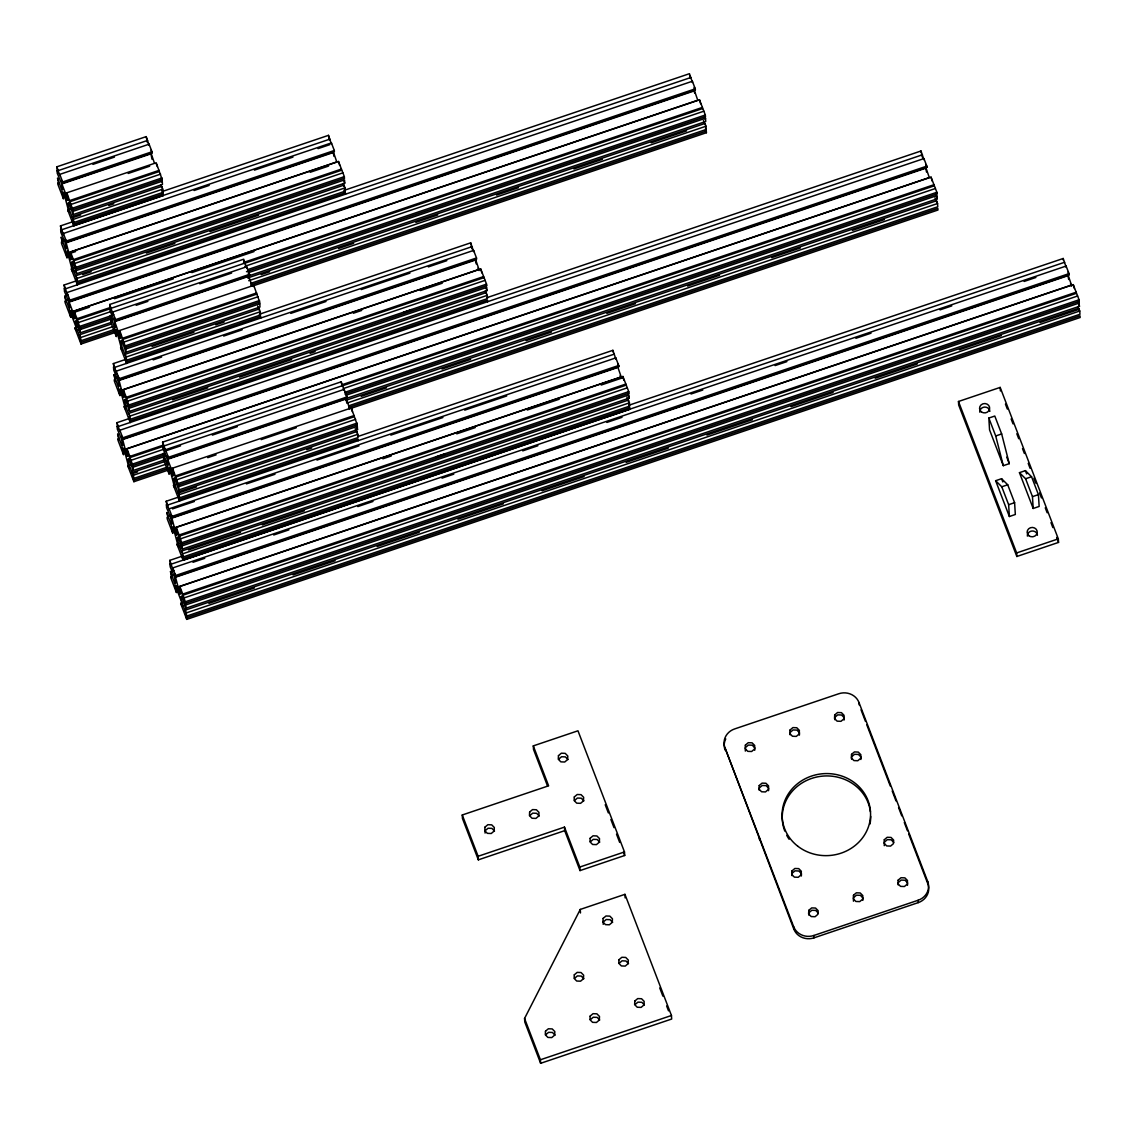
<?xml version="1.0" encoding="UTF-8"?>
<svg xmlns="http://www.w3.org/2000/svg" width="1137" height="1137" viewBox="0 0 1137 1137"><rect width="100%" height="100%" fill="white"/><g stroke="black" fill="none" stroke-linecap="round" stroke-linejoin="round"><path stroke-width="1.5" d="M485.058 833.066L485.201 830.664L488.071 828.248L491.937 828.39L494.524 831.033M603.207 924.338L603.335 921.951L606.206 919.52L610.072 919.677L612.672 922.32M745.318 751.074L745.517 747.478L748.402 745.048L752.268 745.204L754.854 747.848L754.726 750.235M759.232 790.3L759.36 787.913L762.231 785.482L766.096 785.639L768.697 788.282L768.555 790.67M790.059 734.772L790.187 732.384L793.072 729.954L796.938 730.11L799.524 732.754L799.396 735.142M792.006 875.661L792.134 873.273L795.005 870.843L798.87 870.999L801.471 873.642L801.329 876.03M808.819 915.086L808.961 912.698L811.832 910.268L815.698 910.424L818.285 913.068M834.729 719.678L834.856 717.291L837.742 714.86L841.607 715.017L844.194 717.66L844.066 720.048M851.542 759.104L851.684 756.716L854.555 754.286L858.421 754.442L861.007 757.086L860.88 759.473M853.432 901.186L853.631 897.605L856.502 895.174L860.368 895.331L862.955 897.974L862.827 900.362M884.259 845.658L884.458 842.076L887.329 839.646L891.195 839.802L893.781 842.446M898.159 884.899L898.301 882.511L901.172 880.081L905.038 880.237L907.624 882.88L907.497 885.268M524.555 1018.468L580.268 909.429L624.938 894.336L671.455 1015.497L671.669 1019.036L540.629 1063.308L524.782 1022.007L524.555 1018.468L540.416 1059.769L540.629 1063.308M558.679 759.175L561.55 756.745L565.416 756.901L568.003 759.544M529.87 815.57L532.741 813.14L536.607 813.296L539.194 815.94M574.54 800.476L577.411 798.046L581.277 798.202L583.864 800.846M590.401 841.792L593.272 839.362L597.138 839.504L599.725 842.147M574.526 978.346L577.397 975.916L581.263 976.072L583.849 978.715M619.196 963.252L622.067 960.822L625.933 960.978L628.519 963.622M545.717 1034.741L548.588 1032.325L552.454 1032.467L555.041 1035.111M590.387 1019.647L593.258 1017.231L597.124 1017.373L599.711 1020.017M635.057 1004.554L637.928 1002.138L641.794 1002.28L644.381 1004.923M56.85 166.812L146.19 136.625L149.174 145.38L149.103 144.2L59.764 174.387L59.835 175.567L56.85 166.812L58.101 172.81L57.049 170.053L57.248 173.307L61.398 183.142L62.677 189.438L61.839 190.234L57.532 178.04L58.797 184.038L57.831 182.915L57.93 184.535L63.459 198.918L62.109 191.428L65.505 199.273L68.959 212.264L67.907 209.521L67.978 210.7M58.3 170.593L147.639 140.405M92.921 164.382L114.425 157.119M152.003 151.761L152.074 152.955L62.734 183.142L62.663 181.948L152.003 151.761L149.103 144.2M65.136 193.375L156.238 162.776L162.15 179.547L72.811 209.734L66.898 192.963L68.234 200.453L61.895 183.924L151.235 153.737L154.476 163.188M128.183 173.464L149.686 166.201M69.798 200.538L159.137 170.351M69.869 201.718L159.208 171.531M71.261 204.333L160.601 174.146M72.711 208.114L162.051 177.926M80.684 214.978L72.413 217.764L69.243 209.506L72.541 208.384M162.25 181.181L162.449 184.421L73.109 214.609L72.91 211.368L162.25 181.181L161.184 178.424M72.413 217.764L72.342 216.584L161.681 186.397L162.733 189.154L162.932 192.409L73.592 222.596L72.541 219.839L73.791 225.837L163.131 195.649L161.88 189.652L162.932 192.409M108.811 205.47L113.771 203.793M73.592 222.596L73.393 219.342L162.733 189.154M71.588 269.796L71.517 268.616L72.583 271.359L69.115 258.369L65.719 250.524L67.069 258.014L61.554 243.631L61.455 242.01L62.407 243.133L61.156 237.136L65.449 249.33L66.287 248.534L65.022 242.238L60.858 232.403L60.659 229.148L61.725 231.905L60.46 225.908L73.862 221.374M162.648 191.371L328.479 135.346L331.464 144.101L331.393 142.907L63.374 233.483L63.445 234.663L60.46 225.908M73.692 224.216L163.032 194.029M61.924 229.688L329.943 139.126M194.1 190.504L209.18 185.416M254.404 170.138L292.934 157.119M318.062 148.62L329.787 144.655M62.279 241.072L65.633 239.935M334.306 150.482L334.377 151.662L66.358 242.224L66.273 241.044L334.306 150.482L331.393 142.907M65.505 243.02L333.539 152.457L336.779 161.909L68.76 252.471L65.292 239.481L66.358 242.224M68.76 252.471L71.858 259.549L70.508 252.059L338.528 161.497L344.34 176.647L344.44 178.267L76.421 268.829L75.468 267.707L76.719 273.704L344.738 183.142L344.539 179.902L73.905 271.359M70.579 253.238L75.611 251.547M310.131 172.298L328.55 166.073M76.421 268.829L73.422 259.634L341.441 169.072M73.493 260.814L341.512 170.252M74.871 263.414L342.891 172.852M76.321 267.209L344.34 176.647M71.304 269.028L77.401 284.932L76.151 278.935L77.202 281.692L345.236 191.13L345.037 187.875L343.971 185.118L75.952 275.68L76.023 276.86L72.853 268.602L76.207 267.465M82.731 274.6L91.102 271.771M146.375 253.096L174.856 243.474M210.032 231.578L258.611 215.163M77.202 281.692L77.003 278.437L345.037 187.875M68.135 295.094L64.766 296.231L69.073 308.425L69.911 307.63L68.632 301.333L64.482 291.498L64.283 288.244L65.335 291.001L64.084 285.003L77.529 280.455M344.824 190.135L689.463 73.692L692.447 82.447L692.362 81.253L66.984 292.564L67.055 293.758L64.084 285.003M77.302 283.312L345.335 192.75L344.17 188.372M65.534 288.784L690.912 77.472M65.889 300.168L69.258 299.031M695.275 88.828L695.347 90.008L69.968 301.319L69.897 300.14L695.275 88.828L692.362 81.253M246.473 271.686L705.423 116.614L705.324 114.993L699.511 99.843L74.118 311.154L75.468 318.644L69.13 302.115L694.508 90.804L694.295 87.265L695.347 90.008M72.37 311.566L697.748 100.241L694.508 90.804M74.189 312.334L89.326 307.232M114.539 298.704L173.378 278.821M191.869 272.582L254.077 251.561M64.766 296.231L66.017 302.229L65.065 301.106L65.164 302.726L70.679 317.109L74.047 315.972M109.706 304.489L243.716 259.208L246.701 267.962L246.63 266.783L112.62 312.064L112.691 313.243L109.706 304.489L110.971 310.486L109.905 307.743L110.104 310.984L114.269 320.819L115.548 327.115L114.695 327.911L110.403 315.716L113.743 314.579M110.303 317.706L80.031 327.925L77.032 318.73L110.659 307.374M243.46 262.491L702.41 107.418M111.17 308.269L245.18 262.988M77.103 319.909L110.73 308.553M245.222 263.102L702.481 108.598M78.481 322.51L110.431 311.723M244.91 266.285L703.86 111.199M136.142 305.313L147.867 301.362M199.799 283.809L231.621 273.051M79.931 326.305L111.881 315.503M248.051 269.497L705.324 114.993M111.511 323.988L79.562 334.775L79.633 335.955L76.463 327.698L79.832 326.561M110.602 322.581L80.329 332.8L80.13 329.559L112.08 318.758M248.25 272.752L705.523 118.234L704.457 115.491L705.423 116.614M77.529 330.455L80.883 329.318M111.525 319.653L114.88 318.516M249.543 274.344L249.614 275.538L115.604 320.819L115.533 319.625L249.543 274.344L246.63 266.783M248.449 275.993L705.722 121.488L705.523 118.234M118.006 331.052L253.764 285.359L259.677 302.129L125.667 347.41L119.755 330.64L121.105 338.13L118.006 331.052L114.766 321.6L248.776 276.319L248.548 272.781L249.614 275.538M247.681 277.968L704.954 123.464L706.006 126.221L706.205 129.462L250.623 283.411M261.197 274.614L269.611 271.771M338.528 248.477L353.664 243.361M415.872 222.355L437.717 214.964M496.556 195.081L518.415 187.704M573.887 168.958L602.468 159.294M651.231 142.821L686.535 130.897M114.439 329.417L80.826 340.787L80.628 337.533L112.563 326.731M248.733 280.725L706.006 126.221M114.638 332.672L81.025 344.028L80.926 342.408L116.23 330.483M250.723 285.032L706.304 131.096L705.537 128.168M252.499 286.083L706.404 132.716L706.304 131.096M122.668 338.215L256.678 292.934M122.739 339.394L256.749 294.113M124.118 342.01L258.127 296.729M125.567 345.79L259.577 300.509M259.776 303.764L259.975 307.004L125.965 352.285L125.766 349.045L259.776 303.764L258.724 301.007L259.677 302.129M125.965 352.285L121.673 340.091L120.82 340.887L122.1 347.183L125.269 355.44L125.198 354.261L259.208 308.98L260.274 311.737L260.472 314.992L126.463 360.273L125.397 357.515L126.662 363.513L120.55 347.609M152.074 346.387L193.958 332.246M215.732 324.884L224.103 322.055M126.463 360.273L126.264 357.018L260.274 311.737M117.367 373.675L114.013 374.812L118.319 387.006L119.158 386.21L117.878 379.914L113.728 370.079L113.529 366.839L114.581 369.582L113.33 363.584L125.07 359.619M259.293 314.267L470.69 242.835L473.674 251.59L473.589 250.41L116.23 371.159L116.301 372.339L113.33 363.584M126.562 361.893L260.572 316.612L259.79 313.698M114.78 367.365L472.139 246.615M153.211 359.86L161.61 357.032M223.676 336.055L242.138 329.815M290.788 313.386L326.021 301.476M361.253 289.565L409.917 273.122M428.365 266.897L446.827 260.657M115.064 377.569L118.433 376.432M115.15 378.749L118.504 377.612M476.502 257.971L476.574 259.165L119.214 379.914L119.143 378.72L476.502 257.971L473.589 250.41M118.376 380.696L475.735 259.947L478.975 269.398L121.616 390.147L118.163 377.157L119.214 379.914M121.616 390.147L124.715 397.225L123.364 389.735L480.738 268.986L486.551 284.136L486.65 285.757L129.291 406.506L128.325 405.383L129.59 411.381L486.949 290.631L486.75 287.391L129.391 408.14M353.294 313.258L361.68 310.429M420.406 290.575L442.222 283.212M129.291 406.506L126.278 397.31L483.637 276.561M126.349 398.49L483.708 277.741M127.728 401.105L485.087 280.356M129.192 404.886L486.551 284.136M124.16 406.705L130.272 422.609L129.007 416.611L130.073 419.368L487.432 298.619L487.233 295.364L486.181 292.607L128.808 413.356L128.893 414.536L125.71 406.279L129.078 405.142M403.479 312.405L411.864 309.577M172.511 399.798L207.744 387.902M239.623 377.129L291.626 359.548M310.088 353.323L315.12 351.617M130.073 419.368L129.874 416.114L487.233 295.364M128.069 466.568L127.998 465.388L129.049 468.131L125.596 455.141L122.199 447.296L123.549 454.786L118.021 440.403L117.921 438.783L118.888 439.905L117.623 433.908L121.929 446.102L122.768 445.306L121.488 439.01L117.338 429.175L117.139 425.934L118.191 428.677L116.94 422.68L128.723 418.7M487.006 297.638L920.998 150.994L923.983 159.749L923.912 158.569L119.854 430.255L119.925 431.435L116.94 422.68M130.172 420.988L487.531 300.239L487.631 301.859M118.39 426.46L922.462 154.774M926.826 166.13L926.897 167.31L122.824 439.01L122.753 437.816L926.826 166.13L923.912 158.569M121.986 439.792L926.058 168.105L929.299 177.557L125.226 449.243L121.773 436.253L122.824 439.01M125.226 449.243L128.325 456.321L126.989 448.831L931.047 177.145L936.86 192.295L936.959 193.915L344.852 393.985M173.705 486.053L173.634 484.874L174.686 487.631L171.232 474.641L167.835 466.795L169.171 474.271L163.657 459.888L163.557 458.268L164.524 459.391L163.259 453.393L167.565 465.587L168.404 464.791L167.125 458.495L162.975 448.66L162.776 445.42L163.827 448.163L162.577 442.165L341.256 381.79L344.241 390.545L344.156 389.366L165.476 449.74L165.547 450.92L180.584 445.846M164.865 454.8L132.901 465.601L129.959 457.586L129.888 456.406L163.529 445.036M341.839 384.789L933.96 184.72M162.577 442.165L164.026 445.946L342.706 385.571M129.959 457.586L163.614 446.216M341.91 385.969L934.031 185.9M131.352 460.201L164.993 448.831M343.289 388.584L935.41 188.5M212.306 435.116L237.363 426.659M132.802 463.981L164.766 453.18M344.753 392.364L936.86 192.295M137.549 471.926L132.503 473.632L129.334 465.374L132.688 464.237M163.472 460.243L133.2 470.476L133.001 467.236L164.964 456.434M346.629 395.051L937.059 195.55L937.258 198.79L168.461 458.495L167.409 455.738L167.622 459.291L173.961 475.806L172.625 468.33L178.537 485.101L357.217 424.712L351.305 407.956L170.863 468.728M168.461 458.495L168.39 457.316L347.069 396.941L344.156 389.366M167.622 459.291L346.302 398.902L349.542 408.354M132.503 473.632L132.432 472.452L166.073 461.082M346.06 400.267L936.49 200.766L937.556 203.523L937.755 206.778L349.002 405.71M361.268 396.344L386.509 387.816M442.009 369.056L470.619 359.391M526.118 340.631L551.36 332.103M606.86 313.357L635.455 303.693M687.615 286.069L719.565 275.268M771.71 257.644L800.306 247.994M852.452 230.37L884.415 219.569M167.324 467.094L133.683 478.464L133.484 475.209L167.125 463.839M347.112 403.024L937.556 203.523M167.523 470.348L133.882 481.704L133.782 480.084L167.423 468.714M349.102 407.33L937.854 208.398L937.954 210.018L349.201 408.95M207.758 457.657L216.115 454.843M261.197 439.607L296.26 427.754M175.524 475.891L354.204 415.517M175.595 477.085L354.275 416.71M176.974 479.686L355.654 419.311M178.438 483.467L357.117 423.092M196.502 486.92L178.139 493.131L174.97 484.859L178.31 483.737M357.316 426.347L357.515 429.601L178.836 489.976L178.637 486.721L357.316 426.347L356.251 423.589L357.217 424.712M178.139 493.131L178.068 491.937L356.748 431.563L357.8 434.32L357.999 437.574L179.319 497.949L178.267 495.192L179.518 501.204L173.407 485.286M306.72 449.683L311.723 447.992M179.319 497.949L179.12 494.694L357.8 434.32M177.315 545.149L177.244 543.969L178.296 546.726L174.842 533.736L171.445 525.877L172.796 533.367L167.267 518.984L167.167 517.363L168.134 518.486L166.869 512.489L171.175 524.683L172.014 523.887L170.749 517.591L166.585 507.756L166.386 504.515L167.452 507.258L166.187 501.261L179.618 496.727M357.629 436.58L612.886 350.324L615.87 359.079L615.799 357.899L169.1 508.836L169.171 510.016L166.187 501.261M179.419 499.569L358.098 439.195L358.198 440.829M167.636 505.041L614.35 354.104M172.526 508.879L194.356 501.502M246.416 483.907L274.969 474.271M316.953 460.087L358.937 445.889M390.844 435.116L442.904 417.521M464.735 410.144L506.718 395.96M168.006 516.425L171.36 515.288M618.699 365.474L618.784 366.654L172.071 517.591L172 516.411L618.699 365.474L615.799 357.899M171.232 518.373L617.931 367.436L621.186 376.887L174.473 527.824L171.019 514.834L172.071 517.591M174.473 527.824L177.585 534.902L176.235 527.426L622.934 376.475L628.747 391.625L628.846 393.246L182.147 544.182L181.195 543.06L182.446 549.072L629.145 398.121L628.946 394.88L179.632 546.712M382.856 458.808L391.256 455.965M456.747 433.837L475.223 427.597M527.284 410.002L559.191 399.229M601.175 385.045L623.005 377.669L622.934 376.475M182.147 544.182L179.134 534.987L625.847 384.05M179.205 536.167L625.918 385.23M180.598 538.782L627.297 387.845M182.048 542.562L628.747 391.625M628.96 404.815L629.827 409.348L183.128 560.299L181.877 554.287L182.929 557.045L629.628 406.108L629.443 402.853L628.377 400.096L181.678 551.033L181.749 552.227L178.58 543.955L181.934 542.818M436.452 456.804L444.837 453.976M188.472 549.953L240.532 532.358M262.363 524.981L304.346 510.797M182.929 557.045L182.73 553.79L629.443 402.853M173.862 570.447L170.493 571.584L174.785 583.778L175.638 582.983L174.359 576.686L170.195 566.851L169.996 563.611L171.062 566.354L169.797 560.356L183.27 555.808M629.131 405.156L1063.209 258.483L1066.193 267.238L1066.108 266.058L172.71 567.932L172.781 569.111L169.797 560.356M183.029 558.665L629.727 407.728M171.261 564.137L1064.658 262.263M192.977 562.289L204.745 558.31M273.733 535.001L288.869 529.885M357.857 506.576L372.993 501.46M441.98 478.151L453.762 474.172M522.736 450.863L537.886 445.747M606.86 422.438L622.01 417.322M690.998 394.013L702.765 390.034M775.121 365.588L786.889 361.609M855.877 338.3L871.013 333.184M940.001 309.875L951.783 305.896M1024.124 281.45L1035.906 277.471M171.616 575.521L174.984 574.384M1069.022 273.619L1069.093 274.813L175.695 576.686L175.624 575.507L1069.022 273.619L1066.108 266.058M174.856 577.468L1068.254 275.595L1071.495 285.046L178.097 586.919L174.629 573.929L175.695 576.686M178.097 586.919L181.195 593.997L179.845 586.521L1073.257 284.634L1079.07 299.784L1079.169 301.404L185.757 603.278L184.805 602.155L186.056 608.153L1079.468 306.279L1078.203 300.282L1079.169 301.404M170.493 571.584L171.744 577.582L170.792 576.459L170.891 578.079L176.406 592.462L179.774 591.325M185.757 603.278L182.759 594.082L1076.156 292.209M182.83 595.262L1076.227 293.389M184.208 597.877L1077.606 296.004M185.658 601.658L1079.07 299.784M186.653 617.761L1080.051 315.887L1080.15 317.507L186.752 619.381L185.487 613.383L186.553 616.14L1079.951 314.267L1079.752 311.012L1078.7 308.255L185.288 610.128L185.359 611.322L182.19 603.051L185.558 601.914M183.256 605.808L1079.269 303.039M208.924 603.363L254.347 588.014M293.048 574.938L335.102 560.726M377.171 546.499L419.226 532.287M457.927 519.211L503.35 503.862M542.051 490.786L584.12 476.574M626.174 462.361L668.243 448.149M706.93 435.073L752.367 419.724M791.068 406.648L833.123 392.436M875.192 378.223L917.246 364.011M959.315 349.798L1001.37 335.586M1040.071 322.51L1078.771 309.435L1078.7 308.255M186.553 616.14L186.354 612.886L1079.752 311.012M958.477 401.489L1000.176 387.404L1058.32 538.853L1058.533 542.406L1016.848 556.49L958.69 405.042L958.477 401.489L1016.634 552.937L1016.848 556.49M988.835 418.061L994.79 416.043L1001.669 433.95L1009.258 463.654L1003.303 465.673L989.56 429.871L988.835 418.061L995.714 435.954L1003.303 465.673M995.714 435.954L1001.669 433.95M995.628 480.709L1001.583 478.705L1007.723 484.774L1014.602 502.682L1015.327 514.492L1009.372 516.511L995.628 480.709L1001.768 486.792L1008.647 504.686L1009.372 516.511M1019.448 472.665L1025.403 470.647L1031.557 476.73L1038.422 494.623L1039.147 506.448L1033.192 508.466L1019.448 472.665L1025.602 478.748L1032.467 496.642L1033.192 508.466M1001.768 486.792L1007.723 484.774M1025.602 478.748L1031.557 476.73M1008.647 504.686L1014.602 502.682M1032.467 496.642L1038.422 494.623M1016.634 552.937L1058.32 538.853M547.608 786.164L533.509 749.425L533.296 745.886L577.966 730.793L624.483 851.94L624.696 855.493L580.026 870.587L564.691 830.664L564.478 827.111L478.123 856.289L478.336 859.842L564.691 830.664M478.336 859.842L462.475 818.541L462.262 814.987L548.617 785.809L533.296 745.886M580.026 870.587L579.813 867.034L624.483 851.94M724.965 747.762L793.683 926.74A15.804 14.653 -3.5 0 0 813.865 935.481L918.099 900.262A15.804 14.653 -3.5 0 0 927.693 881.459L858.975 702.481A15.804 14.653 -3.5 0 0 838.793 693.741L734.573 728.959A15.804 14.653 -3.5 0 0 724.965 747.762L793.825 929.1A15.804 14.653 -3.5 0 0 814.007 937.84L918.241 902.622A15.804 14.653 -3.5 0 0 927.835 883.819L927.693 881.459M540.416 1059.769L671.455 1015.497M936.007 192.793L936.959 193.915M627.894 392.123L628.846 393.246M485.684 284.634L486.65 285.757M343.488 177.145L344.44 178.267M72.811 209.734L71.844 208.611L72.91 211.368M125.667 347.41L124.715 346.288L125.766 349.045M80.031 327.925L79.078 326.802L80.13 329.559M178.537 485.101L177.571 483.964L178.637 486.721M132.901 465.601L131.935 464.479L133.001 467.236M1070.486 283.824L1071.566 286.226M620.162 375.665L621.257 378.067M477.966 268.176L479.047 270.578M1068.041 272.056L1069.093 274.813M1074.38 288.571L1073.257 284.634M1078.402 303.536L1079.468 306.279M1077.705 306.692L1078.771 309.435M925.831 164.567L926.897 167.31M932.184 181.081L931.047 177.145M936.206 196.033L937.258 198.79M934.984 197.824L936.561 201.945L936.49 200.766M1005.449 404.118L1007.339 409.064M1011.134 418.942L1013.024 423.874M1016.819 433.751L1018.724 438.697M1022.504 448.575L1024.409 453.507M1028.203 463.384L1030.094 468.316M1033.888 478.194L1035.779 483.14M1039.573 493.017L1041.478 497.949M1045.258 507.827L1047.163 512.773M1050.958 522.65L1052.848 527.582M1056.643 537.46L1058.533 542.406M1025.403 470.647L1026.654 473.902M1006.771 457.159L1009.258 463.654M1001.583 478.705L1002.834 481.96M700.634 103.78L699.511 99.843M703.433 120.522L705.025 124.644L704.954 123.464M705.437 130.201L706.404 132.716M861.036 709.815L865.484 721.412M866.749 724.724L890.299 786.051M892.204 791.011L896.027 800.96M898.571 807.583L901.755 815.869M904.299 822.506L907.482 830.792M908.747 834.103L927.835 883.819M617.718 363.897L618.784 366.654M623.005 377.669L624.071 380.412M628.093 395.378L629.145 398.121M626.871 397.154L628.448 401.276L628.377 400.096M481.861 272.923L480.738 268.986M485.883 287.888L486.949 290.631M485.186 291.044L486.252 293.787L486.181 292.607M605.211 804.74L608.352 812.927M610.867 819.464L614.008 827.651M616.524 834.203L619.665 842.389M623.446 852.21L624.696 855.493M659.73 987.925L662.871 996.111M666.637 1005.947L668.528 1010.85M339.665 165.434L338.528 161.497M343.687 180.385L344.738 183.142M342.99 183.554L344.042 186.297L343.971 185.118M343.971 190.59L345.435 194.37L345.335 192.75M564.478 827.111L579.813 867.034M346.089 395.363L347.14 398.121L347.069 396.941M352.427 411.878L351.305 407.956M356.45 426.844L357.515 429.601M355.227 428.621L356.819 432.756L356.748 431.563M462.262 814.987L478.123 856.289M257.701 306.038L259.279 310.159L259.208 308.98M259.691 315.716L260.671 318.232L260.572 316.612M151.022 150.198L152.074 152.955M156.309 163.955L157.361 166.713M160.687 184.834L161.752 187.577L161.681 186.397M162.165 193.134L163.131 195.649M59.764 174.387L62.663 181.948M112.62 312.064L115.533 319.625M165.476 449.74L168.39 457.316M62.734 183.142L61.682 180.385L61.895 183.924M115.604 320.819L114.539 318.062L114.766 321.6M73.109 214.609L68.803 202.414L67.964 203.21L69.243 209.506M178.836 489.976L174.529 477.767L173.691 478.563L174.97 484.859M72.342 216.584L73.393 219.342M125.198 354.261L126.264 357.018M178.068 491.937L179.12 494.694M67.68 209.933L73.791 225.837M63.374 233.483L66.273 241.044M70.508 252.059L73.422 259.634M116.23 371.159L119.143 378.72M123.364 389.735L126.278 397.31M169.1 508.836L172 516.411M176.235 527.426L179.134 534.987M76.719 273.704L72.413 261.51L71.574 262.306L72.853 268.602M129.59 411.381L125.283 399.186L124.445 399.982L125.71 406.279M182.446 549.072L178.139 536.863L177.301 537.659L178.58 543.955M75.952 275.68L77.003 278.437M128.808 413.356L129.874 416.114M181.678 551.033L182.73 553.79M177.017 544.381L183.128 560.299M66.984 292.564L69.897 300.14M74.118 311.154L77.032 318.73M119.854 430.255L122.753 437.816M126.989 448.831L129.888 456.406M172.71 567.932L175.624 575.507M179.845 586.521L182.759 594.082M69.968 301.319L68.902 298.576L69.13 302.115M80.329 332.8L76.037 320.606L75.198 321.401L76.463 327.698M133.2 470.476L128.893 458.282L128.055 459.078L129.334 465.374M186.056 608.153L181.764 595.959L180.911 596.754L182.19 603.051M79.562 334.775L80.628 337.533M132.432 472.452L133.484 475.209M185.288 610.128L186.354 612.886M80.826 340.787L79.761 338.03L80.926 342.408M133.683 478.464L132.631 475.707L133.782 480.084M74.914 328.124L81.025 344.028M127.77 465.8L133.882 481.704M180.641 603.477L186.752 619.381M248.776 276.319L252.016 285.771M164.026 445.946L165.547 450.92M921.496 154.078L922.263 156.991M689.562 75.312L690.33 78.226M471.173 245.919L471.94 248.832M329.36 139.879L328.479 135.346M243.815 260.828L244.597 263.756M147.44 142.622L146.19 136.625M1068.084 276.39L1068.723 279.531M925.561 167.324L926.513 172.042M694.011 90.022L694.65 93.163M475.238 259.165L476.204 263.883M333.042 151.676L333.994 156.394M346.131 399.698L346.771 402.853M248.278 275.538L248.918 278.693M150.738 152.955L152.017 159.251M1063.209 258.483L1063.308 260.103M1000.176 387.404L1000.389 390.957M920.998 150.994L921.098 152.614M918.099 900.262L918.241 902.622M858.975 702.481L859.117 704.841M813.865 935.481L814.007 937.84M793.683 926.74L793.825 929.1M759.331 837.244L759.473 839.618M704.585 117.552L704.656 118.731M612.886 350.324L612.985 351.944M624.938 894.336L625.151 897.875M580.268 909.429L580.481 912.968M470.69 242.835L470.789 244.455M341.256 381.79L341.356 383.411M258.852 303.067L258.923 304.261M253.764 285.359L253.835 286.552M161.312 180.485L161.383 181.678M180.925 604.244L180.854 603.065L181.92 605.808L181.693 602.269L175.055 584.972L176.406 592.462M120.835 348.377L120.764 347.197L121.83 349.94L118.362 336.964L114.965 329.105L116.315 336.595L110.801 322.212L110.701 320.591L111.653 321.714L110.403 315.716M124.459 407.472L124.388 406.293L125.44 409.036L121.986 396.06L118.589 388.2L119.925 395.69L114.411 381.307L114.311 379.687L115.263 380.81L114.013 374.812M75.213 328.891L75.141 327.698L76.193 330.455L75.98 326.916L69.343 309.619L70.679 317.109M1027.365 536.095A5.06 4.69 -3.5 0 1 1031.998 531.007A5.06 4.69 -3.5 0 1 1037.441 535.257M979.796 412.177A5.06 4.69 -3.5 0 1 984.429 407.089A5.06 4.69 -3.5 0 1 989.872 411.352M870.715 816.394A44.258 41.031 -3.5 0 1 869.976 824.041M789.135 839.291A44.258 41.031 -3.5 0 1 786.705 835.283M784.786 831.062A44.258 41.031 -3.5 0 1 816.437 777.083A44.258 41.031 -3.5 0 1 870.416 811.832M725.108 750.122A15.804 14.653 -3.5 0 1 725.733 738.908M484.973 827.125L484.774 830.706L487.375 833.35L491.241 833.506L494.112 831.076L494.311 827.494L491.724 824.851L487.858 824.695L484.973 827.125M529.643 812.031L529.444 815.613L532.045 818.256L535.911 818.413L538.782 815.982L538.981 812.401L536.394 809.757L532.528 809.601L529.643 812.031M558.466 755.636L558.267 759.218L560.854 761.861L564.719 762.017L567.59 759.587L567.789 756.006L565.203 753.362L561.337 753.206L558.466 755.636M545.49 1031.202L545.291 1034.784L547.892 1037.427L551.758 1037.584L554.629 1035.153L554.828 1031.572L552.227 1028.928L548.375 1028.772L545.49 1031.202M574.313 796.938L574.114 800.519L576.715 803.163L580.581 803.319L583.452 800.889L583.651 797.307L581.064 794.664L577.198 794.507L574.313 796.938M574.313 974.807L574.114 978.388L576.701 981.032L580.566 981.188L583.437 978.758L583.636 975.176L581.05 972.533L577.184 972.377L574.313 974.807M590.174 838.239L589.975 841.821L592.576 844.464L596.442 844.62L599.313 842.19L599.512 838.609L596.911 835.965L593.045 835.809L590.174 838.239M590.16 1016.108L589.961 1019.69L592.562 1022.334L596.428 1022.49L599.298 1020.06L599.497 1016.478L596.911 1013.834L593.045 1013.678L590.16 1016.108M603.122 918.412L602.923 921.993L605.509 924.637L609.375 924.793L612.246 922.363L612.445 918.781L609.858 916.138L605.993 915.981L603.122 918.412M618.983 959.713L618.784 963.295L621.37 965.938L625.236 966.095L628.107 963.664L628.306 960.083L625.72 957.439L621.854 957.283L618.983 959.713M634.83 1001.015L634.631 1004.596L637.232 1007.24L641.097 1007.396L643.968 1004.966L644.167 1001.384L641.581 998.741L637.715 998.584L634.83 1001.015M745.375 745.119L745.176 748.7L747.776 751.344L751.628 751.5L754.513 749.07L754.712 745.488L752.111 742.845L748.245 742.688L745.375 745.119M759.218 785.553L759.019 789.135L761.605 791.778L765.471 791.935L768.356 789.504L768.555 785.909L765.954 783.265L762.088 783.123L759.218 785.553M790.044 730.025L789.845 733.607L792.446 736.25L796.298 736.406L799.183 733.976L799.382 730.395L796.781 727.751L792.915 727.595L790.044 730.025M791.992 870.914L791.793 874.495L794.379 877.139L798.245 877.295L801.13 874.865L801.329 871.269L798.728 868.625L794.862 868.483L791.992 870.914M808.819 910.325L808.606 913.921L811.207 916.564L815.073 916.72L817.944 914.29L818.143 910.694L815.556 908.051L811.69 907.909L808.819 910.325M834.714 714.931L834.515 718.513L837.116 721.156L840.982 721.313L843.853 718.882L844.052 715.301L841.451 712.657L837.585 712.501L834.714 714.931M851.542 754.357L851.343 757.938L853.93 760.582L857.795 760.738L860.666 758.308L860.865 754.726L858.279 752.083L854.413 751.927L851.542 754.357M853.489 895.231L853.29 898.827L855.877 901.47L859.743 901.613L862.613 899.196L862.812 895.601L860.226 892.957L856.36 892.815L853.489 895.231M884.316 839.717L884.117 843.299L886.704 845.942L890.569 846.099L893.44 843.668L893.639 840.087L891.053 837.443L887.187 837.287L884.316 839.717M898.159 880.137L897.96 883.733L900.547 886.377L904.412 886.519L907.283 884.103L907.482 880.507L904.896 877.863L901.03 877.721L898.159 880.137M64.127 192.153L66.912 200.453L64.127 192.153M67.737 251.249L70.522 259.549L67.737 251.249M71.347 310.344L74.132 318.644L71.347 310.344M116.983 329.829L119.769 338.13L116.983 329.829M120.593 388.925L123.379 397.225L120.593 388.925M124.217 448.021L127.003 456.321L124.217 448.021M169.854 467.506L172.625 475.806L169.854 467.506M173.464 526.602L176.249 534.902L173.464 526.602M177.074 585.697L179.859 593.997L177.074 585.697M1028.914 535.726A5.06 4.69 -3.5 0 0 1037.157 532.94A5.06 4.69 -3.5 0 0 1030.492 527.724A5.06 4.69 -3.5 0 0 1028.914 535.726M981.33 411.821A5.06 4.69 -3.5 0 0 989.588 409.022A5.06 4.69 -3.5 0 0 982.922 403.82A5.06 4.69 -3.5 0 0 981.33 411.821M797.62 846.084A44.258 41.031 -3.5 0 0 869.833 821.681A44.258 41.031 -3.5 0 0 811.534 776.059A44.258 41.031 -3.5 0 0 797.62 846.084"/></g></svg>
